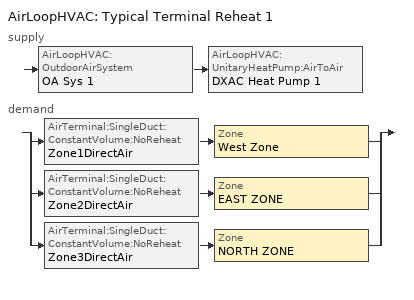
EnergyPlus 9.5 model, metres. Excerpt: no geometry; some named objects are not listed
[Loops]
AirLoopHVAC 'Typical Terminal Reheat 1'
 supply: AirLoopHVAC:OutdoorAirSystem 'OA Sys 1' > AirLoopHVAC:UnitaryHeatPump:AirToAir 'DXAC Heat Pump 1'
 demand: split
  | AirTerminal:SingleDuct:ConstantVolume:NoReheat 'Zone1DirectAir' > Zone 'West Zone'
  | AirTerminal:SingleDuct:ConstantVolume:NoReheat 'Zone2DirectAir' > Zone 'EAST ZONE'
  | AirTerminal:SingleDuct:ConstantVolume:NoReheat 'Zone3DirectAir' > Zone 'NORTH ZONE'
[CoilSystem:IntegratedHeatPump:AirSource]
ASIHP1: Space Cooling Coil=Heat Pump ACDXCoil 1; Space Heating Coil=Heat Pump DX Heating Coil 1; Dedicated Water Heating Coil=HPWHOutdoorDXCoilVS; SCWH Coil=SCWHCoil1; SCDWH Cooling Coil=SCDWHCoolCoil1; SCDWH Water Heating Coil=SCDWHWHCoil1; SHDWH Heating Coil=SHDWHHeatCoil1; SHDWH Water Heating Coil=SHDWHWHCoil1; Indoor Temperature Limit for SCWH Mode {C}=23; Ambient Temperature Limit for SCWH Mode {C}=28; Indoor Temperature above Which WH has Higher Priority {C}=20; Ambient Temperature above Which WH has Higher Priority {C}=16; Flag to Indicate Load Control in SCWH Mode=0; Minimum Speed Level for SCWH Mode=1; Maximum Water Flow Volume before Switching from SCDWH to SCWH Mode {m3}=3; Minimum Speed Level for SCDWH Mode=1; Maximum Running Time before Allowing Electric Resistance Heat Use during SHDWH Mode {s}=600; Minimum Speed Level for SHDWH Mode=1
[WaterHeater:HeatPump:PumpedCondenser]
OutdoorHeatPumpWaterHeater: Availability Schedule=PlantHPWHSch; Compressor Setpoint Temperature Schedule=HPWHTempSch; Dead Band Temperature Difference {deltaC}=2; Condenser Water Flow Rate {m3/s}=0.00016; Evaporator Air Flow Rate {m3/s}=0.2685; Inlet Air Configuration=OutdoorAirOnly; Tank=HPWHOutdoorTank; DX Coil=ASIHP1; Minimum Inlet Air Temperature for Compressor Operation {C}=-5; Compressor Location=Outdoors; Fan=HPWHOutdoorFan; Fan Placement=BlowThrough
[WaterHeater:Mixed]
HPWHOutdoorTank: Tank Volume {m3}=0.3785; Setpoint Temperature Schedule=Hot Water Setpoint Temp Schedule; Deadband Temperature Difference {deltaC}=2; Maximum Temperature Limit {C}=82.2222; Heater Control Type=CYCLE; Heater Maximum Capacity {W}=5000; Heater Minimum Capacity {W}=0; Heater Fuel Type=ELECTRICITY; Heater Thermal Efficiency=0.95; Off Cycle Parasitic Fuel Consumption Rate {W}=10; Off Cycle Parasitic Fuel Type=ELECTRICITY; Off Cycle Parasitic Heat Fraction to Tank=0; On Cycle Parasitic Fuel Consumption Rate {W}=30; On Cycle Parasitic Fuel Type=ELECTRICITY; On Cycle Parasitic Heat Fraction to Tank=0; Ambient Temperature Indicator=Outdoors; Off Cycle Loss Coefficient to Ambient Temperature {W/K}=2; Off Cycle Loss Fraction to Zone=1; On Cycle Loss Coefficient to Ambient Temperature {W/K}=2; On Cycle Loss Fraction to Zone=1; Peak Use Flow Rate {m3/s}=0.000379; Use Flow Rate Fraction Schedule=Hot Water Demand Schedule; Source Side Effectiveness=0.95
[Coil:WaterHeating:AirToWaterHeatPump:VariableSpeed] Number of Speeds=10; Nominal Speed Level=10; Rated Evaporator Inlet Air Dry-Bulb Temperature {C}=29.44; Rated Evaporator Inlet Air Wet-Bulb Temperature {C}=22.22; Rated Condenser Inlet Water Temperature {C}=55.72; Evaporator Fan Power Included in Rated COP=No; Condenser Pump Power Included in Rated COP=No; Condenser Pump Heat Included in Rated Heating Capacity and Rated COP=No; Fraction of Condenser Pump Heat to Water=0.1; Crankcase Heater Capacity {W}=100; Maximum Ambient Temperature for Crankcase Heater Operation {C}=5; Evaporator Air Temperature Type for Curve Objects=WetBulbTemperature; Part Load Fraction Correlation Curve=HPWHPLFFPLR; Rated Water Heating Capacity at Speed 1 {W}=400; Rated Water Heating COP at Speed 1 {W/W}=5; Rated Sensible Heat Ratio at Speed 1=0.8; Speed 1 Reference Unit Rated Air Flow Rate {m3/s}=0.02014; Speed 1 Reference Unit Rated Water Flow Rate {m3/s}=0.000018; Speed 1 Reference Unit Water Pump Input Power At Rated Conditions {W}=10; Speed 1 Total WH Capacity Function of Temperature Curve=HPWHHeatingCapFTemp; Speed 1 Total WH Capacity Function of Air Flow Fraction Curve=ConstantCubic; Speed 1 Total WH Capacity Function of Water Flow Fraction Curve=ConstantCubic; Speed 1 COP Function of Temperature Curve=HPWHHeatingCOPFTemp; Speed 1 COP Function of Air Flow Fraction Curve=ConstantCubic; Speed 1 COP Function of Water Flow Fraction Curve=ConstantCubic; Rated Water Heating Capacity at Speed 2 {W}=800; Rated Water Heating COP at Speed 2 {W/W}=4.8; Rated Sensible Heat Ratio at Speed 2=0.79; Speed 2 Reference Unit Rated Air Flow Rate {m3/s}=0.04028; Speed 2 Reference Unit Rated Water Flow Rate {m3/s}=0.000036; Speed 2 Reference Unit Water Pump Input Power At Rated Conditions=10; Speed 2 Total WH Capacity Function of Temperature Curve=HPWHHeatingCapFTemp; Speed 2 Total WH Capacity Function of Air Flow Fraction Curve=ConstantCubic; Speed 2 Total WH Capacity Function of Water Flow Fraction Curve=ConstantCubic; Speed 2 COP Function of Temperature Curve=HPWHHeatingCOPFTemp; Speed 2 COP Function of Air Flow Fraction Curve=ConstantCubic; Speed 2 COP Function of Water Flow Fraction Curve=ConstantCubic; Rated Water Heating Capacity at speed 3 {W}=1200; Rated Water Heating COP at Speed 3 {W/W}=4.4; Rated Sensible Heat Ratio at Speed 3=0.78; Speed 3 Reference Unit Rated Air Flow Rate {m3/s}=0.06042; Speed 3 Reference Unit Rated Water Flow Rate {m3/s}=0.000054; Speed 3 Reference Unit Water Pump Input Power At Rated Conditions=10; Speed 3 Total WH Capacity Function of Temperature Curve=HPWHHeatingCapFTemp; Speed 3 Total WH Capacity Function of Air Flow Fraction Curve=ConstantCubic; Speed 3 Total WH Capacity Function of Water Flow Fraction Curve=ConstantCubic; Speed 3 COP Function of Temperature Curve=HPWHHeatingCOPFTemp; Speed 3 COP Function of Air Flow Fraction Curve=ConstantCubic; Speed 3 COP Function of Water Flow Fraction Curve=ConstantCubic; Rated Water Heating Capacity at Speed 4 {W}=1600; Rated Water Heating COP at Speed 4 {W/W}=4; Rated Sensible Heat Ratio at Speed 4=0.77; Speed 4 Reference Unit Rated Air Flow Rate {m3/s}=0.08056; Speed 4 Reference Unit Rated Water Flow Rate {m3/s}=0.000072; Speed 4 Reference Unit Water Pump Input Power At Rated Conditions=10; Speed 4 Total WH Capacity Function of Temperature Curve=HPWHHeatingCapFTemp; Speed 4 Total WH Capacity Function of Air Flow Fraction Curve=ConstantCubic; Speed 4 Total WH Capacity Function of Water Flow Fraction Curve=ConstantCubic; Speed 4 COP Function of Temperature Curve=HPWHHeatingCOPFTemp; Speed 4 COP Function of Air Flow Fraction Curve=ConstantCubic; Speed 4 COP Function of Water Flow Fraction Curve=ConstantCubic; Rated Water Heating Capacity at Speed 5 {W}=2000; Rated Water Heating COP at Speed 5 {W/W}=3.8; Rated Sensible Heat Ratio at Speed 5=0.76; Speed 5 Reference Unit Rated Air Flow Rate {m3/s}=0.1007; Speed 5 Reference Unit Rated Water Flow Rate {m3/s}=0.00009; Speed 5 Reference Unit Water Pump Input Power At Rated Conditions=10; Speed 5 Total WH Capacity Function of Temperature Curve=HPWHHeatingCapFTemp; Speed 5 Total WH Capacity Function of Air Flow Fraction Curve=ConstantCubic; Speed 5 Total WH Capacity Function of Water Flow Fraction Curve=ConstantCubic; Speed 5 COP Function of Temperature Curve=HPWHHeatingCOPFTemp; Speed 5 COP Function of Air Flow Fraction Curve=ConstantCubic; Speed 5 COP Function of Water Flow Fraction Curve=ConstantCubic; Rated Water Heating Capacity at Speed 6 {W}=2400; Rated Water Heating COP at Speed 6 {W/W}=3.4; Rated Sensible Heat Ratio at Speed 6=0.75; Speed 6 Reference Unit Rated Air Flow Rate {m3/s}=0.12084; Speed 6 Reference Unit Rated Water Flow Rate {m3/s}=0.000108; Speed 6 Reference Unit Water Pump Input Power At Rated Conditions=10; Speed 6 Total WH Capacity Function of Temperature Curve=HPWHHeatingCapFTemp; Speed 6 Total WH Capacity Function of Air Flow Fraction Curve=ConstantCubic; Speed 6 Total WH Capacity Function of Water Flow Fraction Curve=ConstantCubic; Speed 6 COP Function of Temperature Curve=HPWHHeatingCOPFTemp; Speed 6 COP Function of Air Flow Fraction Curve=ConstantCubic; Speed 6 COP Function of Water Flow Fraction Curve=ConstantCubic; Rated Water Heating Capacity at Speed 7 {W}=2800; Rated Water Heating COP at Speed 7 {W/W}=3; Rated Sensible Heat Ratio at Speed 7=0.74; Speed 7 Reference Unit Rated Air Flow Rate {m3/s}=0.14098; Speed 7 Reference Unit Rated Water Flow Rate {m3/s}=0.000126; Speed 7 Reference Unit Water Pump Input Power At Rated Conditions=10; Speed 7 Total WH Capacity Function of Temperature Curve=HPWHHeatingCapFTemp; Speed 7 Total WH Capacity Function of Air Flow Fraction Curve=ConstantCubic; Speed 7 Total WH Capacity Function of Water Flow Fraction Curve=ConstantCubic; Speed 7 COP Function of Temperature Curve=HPWHHeatingCOPFTemp; Speed 7 COP Function of Air Flow Fraction Curve=ConstantCubic; Speed 7 COP Function of Water Flow Fraction Curve=ConstantCubic; Rated Water Heating Capacity at Speed 8 {W}=3200; Rated Water Heating COP at Speed 8 {W/W}=2.6; Rated Sensible Heat Ratio at Speed 8=0.73; Speed 8 Reference Unit Rated Air Flow Rate {m3/s}=0.16112; Speed 8 Reference Unit Rated Water Flow Rate {m3/s}=0.000144; Speed 8 Reference Unit Water Pump Input Power At Rated Conditions=10; Speed 8 Total WH Capacity Function of Temperature Curve=HPWHHeatingCapFTemp; Speed 8 Total WH Capacity Function of Air Flow Fraction Curve=ConstantCubic; Speed 8 Total WH Capacity Function of Water Flow Fraction Curve=ConstantCubic; Speed 8 COP Function of Temperature Curve=HPWHHeatingCOPFTemp; Speed 8 COP Function of Air Flow Fraction Curve=ConstantCubic; Speed 8 COP Function of Water Flow Fraction Curve=ConstantCubic; Rated Water Heating Capacity at Speed 9 {W}=3600; Rated Water Heating COP at Speed 9 {W/W}=2.3; Rated Sensible Heat Ratio at Speed 9=0.72; Speed 9 Reference Unit Rated Air Flow Rate {m3/s}=0.18126; Speed 9 Reference Unit Rated Water Flow Rate {m3/s}=0.000162; Speed 9 Reference Unit Water Pump Input Power At Rated Conditions=10; Speed 9 Total WH Capacity Function of Temperature Curve=HPWHHeatingCapFTemp; Speed 9 Total WH Capacity Function of Air Flow Fraction Curve=ConstantCubic; Speed 9 Total WH Capacity Function of Water Flow Fraction Curve=ConstantCubic; Speed 9 COP Function of Temperature Curve=HPWHHeatingCOPFTemp; Speed 9 COP Function of Air Flow Fraction Curve=ConstantCubic; Speed 9 COP Function of Water Flow Fraction Curve=ConstantCubic; Rated Water Heating Capacity at Speed 10 {W}=4000; Rated Water Heating COP at Speed 10 {W/W}=2; Rated Sensible Heat Ratio at Speed 10=0.7; Speed 10 Reference Unit Rated Air Flow Rate {m3/s}=0.2014; Speed 10 Reference Unit Rated Water Flow Rate {m3/s}=0.000179; Speed 10 Reference Unit Water Pump Input Power At Rated Conditions=10; Speed 10 Total WH Capacity Function of Temperature Curve=HPWHHeatingCapFTemp; Speed 10 Total WH Capacity Function of Air Flow Fraction Curve=ConstantCubic; Speed 10 Total WH Capacity Function of Water Flow Fraction Curve=ConstantCubic; Speed 10 COP Function of Temperature Curve=HPWHHeatingCOPFTemp; Speed 10 COP Function of Air Flow Fraction Curve=ConstantCubic; Speed 10 COP Function of Water Flow Fraction Curve=ConstantCubic
Name | Rated Water Heating Capacity {W} | Rated Evaporator Air Flow Rate {m3/s} | Rated Condenser Water Flow Rate {m3/s}
HPWHOutdoorDXCoilVS | 4000 | 0.2685 | 0.00016
SCWHCoil1; SCDWHWHCoil1 | 4000 | autocalculate | autocalculate
SHDWHWHCoil1 | 400 | 0.2685 | 0.00016
[Fan:OnOff] Fan Total Efficiency=0.7; Motor Efficiency=0.9; Motor In Airstream Fraction=1
Name | Availability Schedule | Pressure Rise {Pa} | Maximum Flow Rate {m3/s}
HPWHOutdoorFan | PlantHPWHSch | 100 | 0.2685
Supply Fan 1 | FanAndCoilAvailSched | 300 | 1.7
[AirLoopHVAC:UnitaryHeatPump:AirToAir]
DXAC Heat Pump 1: Availability Schedule=FanAndCoilAvailSched; Cooling Supply Air Flow Rate {m3/s}=1.7; Heating Supply Air Flow Rate {m3/s}=1.7; No Load Supply Air Flow Rate {m3/s}=0; Controlling Zone or Thermostat Location=East Zone; Supply Air Fan=Supply Fan 1; Heating Coil=ASIHP1; Cooling Coil=ASIHP1; Supplemental Heating Coil=Heat Pump DX Supp Heating Coil 1; Maximum Supply Air Temperature from Supplemental Heater {C}=50; Maximum Outdoor Dry-Bulb Temperature for Supplemental Heater Operation {C}=21; Fan Placement=BlowThrough; Supply Air Fan Operating Mode Schedule=CyclingFanSchedule
[Coil:Heating:DX:VariableSpeed] Number of Speeds=10; Nominal Speed Level=10; Rated Heating Capacity At Selected Nominal Speed Level {W}=35000; Rated Air Flow Rate At Selected Nominal Speed Level {m3/s}=1.7; Energy Part Load Fraction Curve=HPACCOOLPLFFPLR; Minimum Outdoor Dry-Bulb Temperature for Compressor Operation {C}=-5; Maximum Outdoor Dry-Bulb Temperature for Defrost Operation {C}=5; Crankcase Heater Capacity {W}=200; Maximum Outdoor Dry-Bulb Temperature for Crankcase Heater Operation {C}=10; Defrost Strategy=Resistive; Defrost Control=TIMED; Defrost Time Period Fraction=0.166667; Resistive Defrost Heater Capacity {W}=20000; Speed 1 Reference Unit Gross Rated Heating Capacity {W}=1838.7; Speed 1 Reference Unit Gross Rated Heating COP {W/W}=5; Speed 1 Reference Unit Rated Air Flow Rate {m3/s}=0.166109; Speed 1 Heating Capacity Function of Temperature Curve=HPACHeatCapFT; Speed 1 Total  Heating Capacity Function of Air Flow Fraction Curve=HPACHeatCapFFF; Speed 1 Energy Input Ratio Function of Temperature Curve=HPACHeatEIRFT; Speed 1 Energy Input Ratio Function of Air Flow Fraction Curve=HPACHeatEIRFFF; Speed 2 Reference Unit Gross Rated Heating Capacity {W}=2295.5; Speed 2 Reference Unit Gross Rated Heating COP {W/W}=5; Speed 2 Reference Unit Rated Air Flow Rate {m3/s}=0.179322; Speed 2 Heating Capacity Function of Temperature Curve=HPACHeatCapFT; Speed 2 Total  Heating Capacity Function of Air Flow Fraction Curve=HPACHeatCapFFF; Speed 2 Energy Input Ratio Function of Temperature Curve=HPACHeatEIRFT; Speed 2 Energy Input Ratio Function of Air Flow Fraction Curve=HPACHeatEIRFFF; Speed 3 Reference Unit Gross Rated Heating Capacity {W}=2751.3; Speed 3 Reference Unit Gross Rated Heating COP {W/W}=5; Speed 3 Reference Unit Rated Air Flow Rate {m3/s}=0.192535; Speed 3 Heating Capacity Function of Temperature Curve=HPACHeatCapFT; Speed 3 Total  Heating Capacity Function of Air Flow Fraction Curve=HPACHeatCapFFF; Speed 3 Energy Input Ratio Function of Temperature Curve=HPACHeatEIRFT; Speed 3 Energy Input Ratio Function of Air Flow Fraction Curve=HPACHeatEIRFFF; Speed 4 Reference Unit Gross Rated Heating Capacity {W}=3659.6; Speed 4 Reference Unit Gross Rated Heating COP {W/W}=5; Speed 4 Reference Unit Rated Air Flow Rate {m3/s}=0.218962; Speed 4 Heating Capacity Function of Temperature Curve=HPACHeatCapFT; Speed 4 Heating Capacity Function of Air Flow Fraction Curve=HPACHeatCapFFF; Speed 4 Energy Input Ratio Function of Temperature Curve=HPACHeatEIRFT; Speed 4 Energy Input Ratio Function of Air Flow Fraction Curve=HPACHeatEIRFFF; Speed 5 Reference Unit Gross Rated Heating Capacity {W}=4563.7; Speed 5 Reference Unit Gross Rated Heating COP {W/W}=5; Speed 5 Reference Unit Rated Air Flow Rate {m3/s}=0.245388; Speed 5 Heating Capacity Function of Temperature Curve=HPACHeatCapFT; Speed 5 Heating Capacity Function of Air Flow Fraction Curve=HPACHeatCapFFF; Speed 5 Energy Input Ratio Function of Temperature Curve=HPACHeatEIRFT; Speed 5 Energy Input Ratio Function of Air Flow Fraction Curve=HPACHeatEIRFFF; Speed 6 Reference Unit Gross Rated Heating Capacity {W}=5463.3; Speed 6 Reference Unit Gross Rated Heating COP {W/W}=5; Speed 6 Reference Unit Rated Air Flow Rate {m3/s}=0.271814; Speed 6 Heating Capacity Function of Temperature Curve=HPACHeatCapFT; Speed 6 Heating Capacity Function of Air Flow Fraction Curve=HPACHeatCapFFF; Speed 6 Energy Input Ratio Function of Temperature Curve=HPACHeatEIRFT; Speed 6 Energy Input Ratio Function of Air Flow Fraction Curve=HPACHeatEIRFFF; Speed 7 Reference Unit Gross Rated Heating Capacity {W}=6358.4; Speed 7 Reference Unit Gross Rated Heating COP {W/W}=5; Speed 7 Reference Unit Rated Air Flow Rate {m3/s}=0.298241; Speed 7 Heating Capacity Function of Temperature Curve=HPACHeatCapFT; Speed 7 Heating Capacity Function of Air Flow Fraction Curve=HPACHeatCapFFF; Speed 7 Energy Input Ratio Function of Temperature Curve=HPACHeatEIRFT; Speed 7 Energy Input Ratio Function of Air Flow Fraction Curve=HPACHeatEIRFFF; Speed 8 Reference Unit Gross Rated Heating Capacity {W}=7248.5; Speed 8 Reference Unit Gross Rated Heating COP {W/W}=5; Speed 8 Reference Unit Rated Air Flow Rate {m3/s}=0.324667; Speed 8 Heating Capacity Function of Temperature Curve=HPACHeatCapFT; Speed 8 Heating Capacity Function of Air Flow Fraction Curve=HPACHeatCapFFF; Speed 8 Energy Input Ratio Function of Temperature Curve=HPACHeatEIRFT; Speed 8 Energy Input Ratio Function of Air Flow Fraction Curve=HPACHeatEIRFFF; Speed 9 Reference Unit Gross Rated Heating Capacity {W}=8133.6; Speed 9 Reference Unit Gross Rated Heating COP {W/W}=5; Speed 9 Reference Unit Rated Air Flow Rate {m3/s}=0.351094; Speed 9 Heating Capacity Function of Temperature Curve=HPACHeatCapFT; Speed 9 Heating Capacity Function of Air Flow Fraction Curve=HPACHeatCapFFF; Speed 9 Energy Input Ratio Function of Temperature Curve=HPACHeatEIRFT; Speed 9 Energy Input Ratio Function of Air Flow Fraction Curve=HPACHeatEIRFFF; Speed 10 Reference Unit Gross Rated Heating Capacity {W}=9013.2; Speed 10 Reference Unit Gross Rated Heating COP {W/W}=5; Speed 10 Reference Unit Rated Air Flow Rate {m3/s}=0.37752; Speed 10 Heating Capacity Function of Temperature Curve=HPACHeatCapFT; Speed 10 Heating Capacity Function of Air Flow Fraction Curve=HPACHeatCapFFF; Speed 10 Energy Input Ratio Function of Temperature Curve=HPACHeatEIRFT; Speed 10 Energy Input Ratio Function of Air Flow Fraction Curve=HPACHeatEIRFFF
Heat Pump DX Heating Coil 1; SHDWHHeatCoil1
[Coil:Cooling:DX]
Name | Performance Object
Heat Pump ACDXCoil 1 | Heat Pump ACDXCoil 1 Performance
SCDWHCoolCoil1 | SCDWHCoolCoil1 Performance
[Coil:Cooling:DX:CurveFit:Performance] Crankcase Heater Capacity {W}=200; Maximum Outdoor Dry-Bulb Temperature for Crankcase Heater Operation {C}=10; Capacity Control Method=Continuous; Compressor Fuel Type=Electricity
Name | Base Operating Mode
Heat Pump ACDXCoil 1 Performance | Heat Pump ACDXCoil 1 Operating Mode
SCDWHCoolCoil1 Performance | SCDWHCoolCoil1 Operating Mode
[AirLoopHVAC]
Typical Terminal Reheat 1: Design Supply Air Flow Rate {m3/s}=1.7
[Controller:OutdoorAir]
OA Controller 1: Minimum Outdoor Air Flow Rate {m3/s}=0.51; Maximum Outdoor Air Flow Rate {m3/s}=1.7; Economizer Control Type=NoEconomizer; Economizer Control Action Type=ModulateFlow; Lockout Type=NoLockout; Minimum Limit Type=FixedMinimum; Minimum Outdoor Air Schedule=OAFractionSched
[Zone equipment]
West Zone: Zone1DirectAir
EAST ZONE: Zone2DirectAir
NORTH ZONE: Zone3DirectAir
[AirTerminal:SingleDuct:ConstantVolume:NoReheat] Availability Schedule=FanAndCoilAvailSched
Name | Maximum Air Flow Rate {m3/s}
Zone1DirectAir; Zone3DirectAir | 0.612
Zone2DirectAir | 0.476
[ZoneControl:Thermostat]
Zone 2 Thermostat: Zone or ZoneList=EAST ZONE; Control Type Schedule=Zone Control Type Sched; Control 1=Heating Setpoint with SB; Control 2=Cooling Setpoint with SB
[ThermostatSetpoint:SingleHeating]
Heating Setpoint with SB: Setpoint Temperature Schedule=Heating Setpoints
[ThermostatSetpoint:SingleCooling]
Cooling Setpoint with SB: Setpoint Temperature Schedule=Cooling Setpoints
[Coil:Heating:Fuel]
Heat Pump DX Supp Heating Coil 1: Availability Schedule=FanAndCoilAvailSched; Fuel Type=NaturalGas; Burner Efficiency=0.8; Nominal Capacity {W}=45000
[Schedule:Compact]
PlantHPWHSch: Through: 12/31, For: AllDays, Until: 24:00, 1
HPWHTempSch: Through: 12/31, For: AllDays, Until: 24:00, 60
Hot Water Demand Schedule: THROUGH: 12/31, FOR: AllDays, UNTIL: 5:00, 0, UNTIL: 7:00, 0.003, UNTIL: 13:00, 0, UNTIL: 13:10, 0.001, UNTIL: 18:00, 0, UNTIL: 18:30, 0.003, UNTIL: 24:00, 0
Hot Water Setpoint Temp Schedule: Through: 12/31, For: AllDays, Until: 24:00, 50
OAFractionSched: Through: 12/31, For: AllDays, Until: 7:00, 0, Until: 17:00, 1, Until: 24:00, 0
FanAndCoilAvailSched: Through: 3/31, For: AllDays, Until: 24:00, 1, Through: 9/30, For: WeekDays, Until: 7:00, 0, Until: 17:00, 1, Until: 24:00, 0, For: SummerDesignDay WinterDesignDay, Until: 24:00, 1, For: AllOtherDays, Until: 24:00, 0, Through: 12/31, For: AllDays, Until: 24:00, 1
Heating Setpoints: Through: 12/31, For: AllDays, Until:  7:00, 15, Until: 17:00, 20, Until: 24:00, 15
Cooling Setpoints: Through: 12/31, For: AllDays, Until:  7:00, 30, Until: 17:00, 24, Until: 24:00, 30
Zone Control Type Sched: Through: 3/31, For: AllDays, Until: 24:00, 1, Through: 9/30, For: AllDays, Until: 24:00, 2, Through: 12/31, For: AllDays, Until: 24:00, 1
CyclingFanSchedule: Through: 12/31, For: AllDays, Until: 24:00, 0
[Curve:Biquadratic] Input Unit Type for X=Temperature; Input Unit Type for Y=Temperature; Output Unit Type=Dimensionless
Name | Coefficient1 Constant | Coefficient2 x | Coefficient3 x**2 | Coefficient4 y | Coefficient5 y**2 | Coefficient6 x*y | Minimum Value of x | Maximum Value of x | Minimum Value of y | Maximum Value of y | Minimum Curve Output | Maximum Curve Output
HPWHHeatingCapFTemp | 0.369827 | 0.043341 | -0.00023 | 0.000466 | 0.000026 | -0.00027 | 0 | 40 | 20 | 90
HPWHHeatingCOPFTemp | 1.19713 | 0.077849 | -1.6e-06 | -0.02675 | 0.000296 | -0.00112 | 0 | 40 | 20 | 90
HPACHeatCapFT | 0.852968 | -0.000484717 | -1.0693e-06 | 0.0185542 | 8.72425e-05 | -1.66868e-05 | 17.78 | 23.33 | -28.89 | 17.22 | 0.3799 | 1.1896
HPACHeatEIRFT | 0.707708 | 0.0148163 | 0.000262259 | -0.011324 | 0.000293928 | -0.000360528 | 17.78 | 23.33 | -28.89 | 17.22 | 0.8266 | 2.0277
[Curve:Quadratic] Minimum Value of x=0; Maximum Value of x=1
Name | Coefficient1 Constant | Coefficient2 x | Coefficient3 x**2
HPWHPLFFPLR | 0.75 | 0.25 | 0
HPACCOOLPLFFPLR | 0.85 | 0.15 | 0
HPACHeatEIRFFF | 1.3824 | -0.4336 | 0.0512
[Curve:Cubic] Coefficient3 x**2=0; Coefficient4 x**3=0
Name | Coefficient1 Constant | Coefficient2 x | Minimum Value of x | Maximum Value of x
ConstantCubic | 1 | 0 | -100 | 100
HPACHeatCapFFF | 0.84 | 0.16 | 0.5 | 1.5
